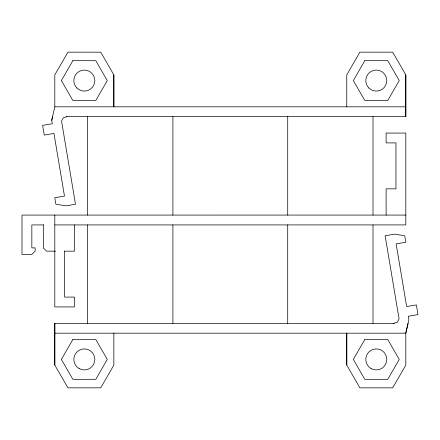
<?xml version="1.0" encoding="UTF-8"?>
<svg xmlns="http://www.w3.org/2000/svg" width="440" height="440" viewBox="0 0 440 440"><rect width="100%" height="100%" fill="white"/><g stroke="black" fill="none" stroke-linecap="round" stroke-linejoin="round"><path stroke-width="0.66" d="M43.324 224.648L43.324 247.885L46.602 251.163L55.446 251.163M113.856 333.179L113.856 365.101L100.733 387.833L67.925 387.833L54.802 365.101L54.802 323.334L394.306 323.334M113.85 74.899L113.85 106.821L113.85 74.899L100.727 52.168L67.925 52.168L54.802 74.899L54.802 106.821L51.739 120.28L52.322 123.739L42.614 125.373L44.248 135.075L53.95 133.447L64.477 196.119L54.775 197.747L55.858 204.221L65.951 205.849L75.504 204.248L61.545 121.138L63.283 117.799L66.875 116.666M346.764 365.101L346.764 333.179L346.764 365.101L359.887 387.833L392.689 387.833L405.812 365.101L405.812 333.179L408.05 323.334M66.308 116.666L405.812 116.666L405.812 74.899L392.689 52.168L359.882 52.168L346.764 74.899L346.764 106.821M51.739 120.28L52.563 116.666M393.74 323.334L397.331 322.201L399.075 318.863L385.116 235.752L394.664 234.152L404.756 235.78L405.845 242.253L396.138 243.881L406.665 306.554L416.372 304.925L418 314.627L408.293 316.261L408.875 319.721L405.812 333.179L54.802 333.179M54.802 106.821L405.812 106.821M405.812 215.078L22 215.083L22 254.447L31.84 254.447L35.123 251.163L35.123 247.885L31.84 247.885L31.84 224.923L43.324 224.923M54.808 224.923L405.812 224.917L405.812 133.067L386.127 133.067L386.127 142.906L395.967 142.906L395.967 188.837L386.127 188.837L386.127 215.078M64.284 251.163L74.487 251.163L74.487 224.923M405.812 74.899L405.812 116.666M373.005 116.666L373.005 215.078M373.005 224.923L373.005 323.334M287.716 116.666L287.716 215.078M287.711 224.923L287.711 323.334M172.904 116.666L172.904 215.078M172.904 224.923L172.904 323.334M87.609 116.666L87.609 215.078M87.609 224.923L87.609 323.334M64.647 251.163L64.647 297.094L74.487 297.094L74.487 306.933L54.802 306.933L54.802 215.083M54.802 323.334L54.802 365.101M72.842 60.693L61.364 80.581L72.842 100.469L95.81 100.469L107.288 80.581L95.81 60.693L72.842 60.693M72.847 339.532L61.364 359.42L72.847 379.308L95.81 379.308L107.294 359.42L95.81 339.532L72.847 339.532M364.804 60.693L353.326 80.581L364.804 100.469L387.767 100.469L399.25 80.581L387.767 60.693L364.804 60.693M364.81 339.532L353.326 359.42L364.81 379.308L387.772 379.308L399.25 359.42L387.772 339.532L364.81 339.532M79.079 368.511A10.5 10.5 0 0 0 94.826 359.42A10.5 10.5 0 0 0 79.079 350.328A10.5 10.5 0 0 0 79.079 368.511M371.041 368.511A10.5 10.5 0 0 0 386.788 359.42A10.5 10.5 0 0 0 371.041 350.328A10.5 10.5 0 0 0 371.041 368.511M76.901 88A10.5 10.5 0 0 0 94.468 83.297A10.5 10.5 0 0 0 81.609 70.439A10.5 10.5 0 0 0 76.901 88M368.863 88A10.5 10.5 0 0 0 386.425 83.297A10.5 10.5 0 0 0 373.571 70.439A10.5 10.5 0 0 0 368.863 88"/></g></svg>
